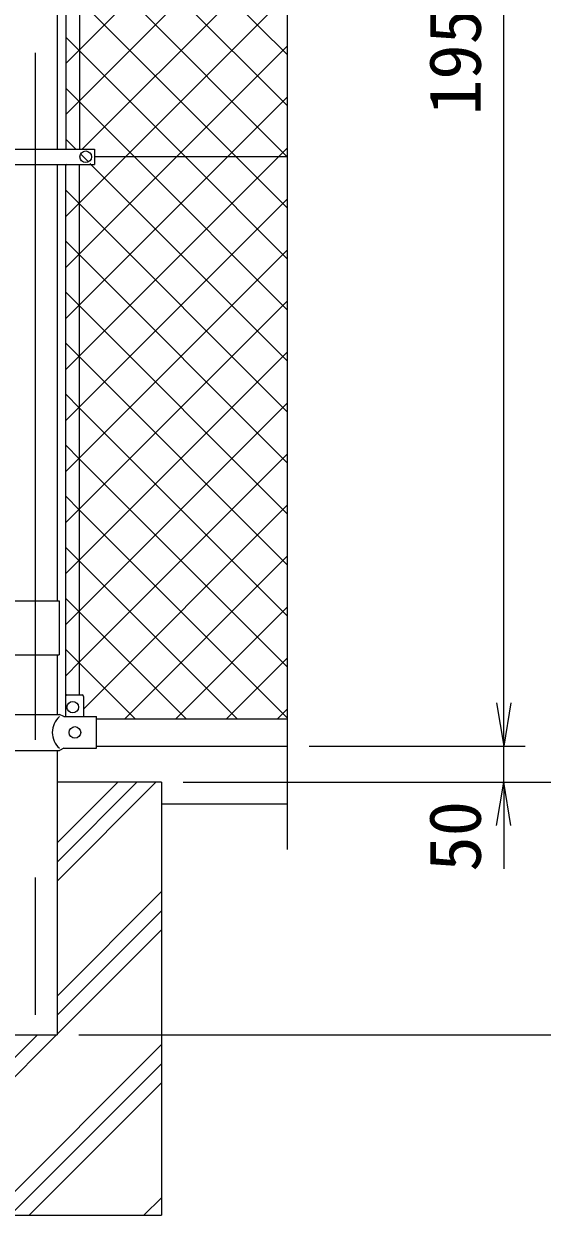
# Model space of a CAD drawing. Units: millimetres, scale not verified. Extents: x -6300 to 6300, y -4455 to 4455.
# Drawn here: x 3215 to 3935, y -1038 to 613 of the extents above; entities that cross this region are included whole.
import ezdxf
from ezdxf.enums import TextEntityAlignment as Align

# ---------------------------------------------------------------- set-up
doc = ezdxf.new("R2010")
doc.units = ezdxf.units.MM
doc.header["$LTSCALE"] = 30
doc.linetypes.add('USER1', pattern=[50.8, 31.75, -6.35, 6.35, -6.35])
for name, color, linetype, lineweight in [('0-1_D-BMK', 2, 'USER1', 13), ('0-2_D-STR1', 1, 'Continuous', 18), ('0-3_D-STR3', 3, 'Continuous', 13), ('0-4_D-DCR-HCH', 7, 'Continuous', 9), ('0-5_D-BGD', 7, 'Continuous', 9), ('0-6_D-STR4', 7, 'Continuous', 9), ('0-7_D-STR-DIM', 7, 'Continuous', 9), ('0-8_0', 7, 'Continuous', 9), ('0-A_D-STR2', 7, 'Continuous', 9)]:
    doc.layers.add(name, color=color, linetype=linetype, lineweight=lineweight)
doc.styles.add('ＭＳ ゴシック', font='')
doc.styles.get('ＭＳ ゴシック').set_extended_font_data('MS Gothic')

# ---------------------------------------------------------------- blocks, each defined once
blk = doc.blocks.new('_Open')
at = {"layer": '0-8_0'}
blk.add_line((-30, 5), (0, 0), dxfattribs=at)
blk.add_lwpolyline([(-30, -5), (0, 0), (-30, 0)], dxfattribs=at)

msp = doc.modelspace()

# ---------------------------------------------------------------- linework, layer by layer
at = {"layer": '0-1_D-BMK'}
msp.add_line((3231.3, 2097.22), (3231.3, -798.6), dxfattribs=at)
at = {"layer": '0-2_D-STR1'}
for p, q in [((3261.55, 1234.48), (3261.55, 439.48)), ((3261.55, 418.48), (3261.55, -186.52)), ((3261.55, -261.52), (3261.55, -343.92)), ((3316.3, -350.02), (3581.3, -350.02)), ((3261.55, -393.92), (3261.55, -788.02)), ((3316.3, -388.02), (3581.3, -388.02)), ((3201.05, -788.02), (3261.55, -788.02))]:
    msp.add_line(p, q, dxfattribs=at)
at = {"layer": '0-3_D-STR3'}
for p, q in [((3273.8, 1234.48), (3273.8, 439.48)), ((3292.8, 1234.48), (3292.8, 439.48)), ((3198.5, 439.48), (3313.3, 439.48)), ((3313.3, 439.48), (3313.3, 418.48)), ((3198.5, 418.48), (3313.3, 418.48)), ((3273.8, -317.6), (3273.8, 418.48)), ((3292.8, -316.92), (3292.8, 418.48)), ((3581.3, 428.98), (3313.3, 428.98)), ((3200.26, -186.52), (3264.6, -186.52)), ((3264.6, -186.52), (3264.6, -261.52)), ((3178.66, -261.52), (3264.6, -261.52)), ((3273.3, -318.92), (3273.3, -346.92)), ((3275.3, -316.92), (3296.3, -316.92)), ((3298.3, -318.92), (3298.3, -346.92)), ((3195.2, -343.92), (3265.1, -343.92)), ((3271.1, -346.92), (3265.1, -343.92)), ((3271.1, -346.92), (3316.3, -346.92)), ((3316.3, -390.92), (3316.3, -346.92)), ((3195.2, -393.92), (3265.1, -393.92)), ((3271.1, -390.92), (3265.1, -393.92)), ((3271.1, -390.92), (3316.3, -390.92))]:
    msp.add_line(p, q, dxfattribs=at)
for centre in [(3301.3, 428.98), (3283.3, -333.92), (3286.3, -368.92)]:
    msp.add_circle(centre, 8, dxfattribs=at)
for centre, radius, start, end in [((3275.3, -318.92), 2, 90, 180), ((3296.3, -318.92), 2, 0, 90), ((3283.69, -368.92), 28.8, 130.19176, 229.80824)]:
    msp.add_arc(centre, radius, start, end, dxfattribs=at)
at = {"layer": '0-4_D-DCR-HCH'}
for p, q in [((3261.55, -575.16), (3398.69, -438.02)), ((3261.55, -548.64), (3372.17, -438.02)), ((3261.55, -522.13), (3345.65, -438.02)), ((3261.55, -734.26), (3406.3, -589.51)), ((3261.55, -760.77), (3406.3, -616.02)), ((3261.55, -787.29), (3406.3, -642.54)), ((3056.3, -992.54), (3260.82, -788.02)), ((3056.3, -966.02), (3234.3, -788.02)), ((3169.92, -1038.02), (3406.3, -801.64)), ((3196.44, -1038.02), (3406.3, -828.16)), ((3222.95, -1038.02), (3406.3, -854.67)), ((3382.05, -1038.02), (3406.3, -1013.77))]:
    msp.add_line(p, q, dxfattribs=at)
at = {"layer": '0-5_D-BGD'}
msp.add_line((3406.3, -468.02), (3581.3, -468.02), dxfattribs=at)
at = {"layer": '0-6_D-STR4'}
for p, q in [((3406.3, -438.02), (3261.55, -438.02)), ((3406.3, -438.02), (3406.3, -1038.02)), ((3056.3, -1038.02), (3406.3, -1038.02))]:
    msp.add_line(p, q, dxfattribs=at)
at = {"layer": '0-7_D-STR-DIM'}
for p, q in [((3881.3, -328.02), (3881.3, 1501.98)), ((3581.3, -531.02), (3581.3, 811.33)), ((3881.3, -328.02), (3881.3, -268.02)), ((3611.3, -388.02), (3911.3, -388.02)), ((3611.3, -388.02), (3911.3, -388.02)), ((3881.3, -438.02), (3881.3, -388.02)), ((3436.3, -438.02), (3911.3, -438.02)), ((3436.3, -438.02), (4271.3, -438.02)), ((3436.3, -438.02), (4271.3, -438.02)), ((3436.3, -438.02), (4091.3, -438.02)), ((3881.3, -498.02), (3881.3, -558.02)), ((3291.55, -788.02), (4451.3, -788.02)), ((3291.55, -788.02), (4271.3, -788.02))]:
    msp.add_line(p, q, dxfattribs=at)
at = {"layer": '0-A_D-STR2'}
for p, q in [((3292.8, 577.27), (3581.3, 865.77)), ((3581.3, 570.06), (3292.8, 858.56)), ((3581.3, 499.35), (3292.8, 787.85)), ((3580.96, 428.98), (3292.8, 717.14)), ((3296.43, 439.48), (3581.3, 724.35)), ((3510.25, 428.98), (3292.8, 646.42)), ((3356.64, 428.98), (3581.3, 653.64)), ((3292.8, 575.71), (3273.8, 594.71)), ((3427.35, 428.98), (3581.3, 582.92)), ((3273.8, 558.27), (3292.8, 577.27)), ((3439.54, 428.98), (3292.8, 575.71)), ((3292.8, 505), (3273.8, 524)), ((3498.06, 428.98), (3581.3, 512.21)), ((3368.83, 428.98), (3292.8, 505)), ((3287.61, 439.48), (3273.8, 453.29)), ((3305.12, 421.97), (3294.3, 432.79)), ((3568.77, 428.98), (3581.3, 441.5)), ((3273.8, 416.85), (3275.6, 418.64)), ((3292.8, 365.14), (3356.64, 428.98)), ((3292.8, 294.42), (3427.35, 428.98)), ((3292.8, 223.71), (3498.06, 428.98)), ((3292.8, 153), (3568.77, 428.98)), ((3581.3, 216.5), (3368.83, 428.98)), ((3581.3, 287.21), (3439.54, 428.98)), ((3581.3, 357.92), (3510.25, 428.98)), ((3581.3, 428.64), (3580.96, 428.98)), ((3292.8, 363.58), (3273.8, 382.58)), ((3273.8, 346.14), (3292.8, 365.14)), ((3292.8, 82.29), (3581.3, 370.79)), ((3581.3, 75.08), (3292.8, 363.58)), ((3292.8, 292.87), (3273.8, 311.87)), ((3292.8, 11.58), (3581.3, 300.08)), ((3273.8, 275.42), (3292.8, 294.42)), ((3581.3, 4.37), (3292.8, 292.87)), ((3292.8, 222.16), (3273.8, 241.16)), ((3273.8, 204.71), (3292.8, 223.71)), ((3292.8, -59.13), (3581.3, 229.37)), ((3581.3, -66.34), (3292.8, 222.16)), ((3292.8, 151.45), (3273.8, 170.45)), ((3273.8, 134), (3292.8, 153)), ((3292.8, -129.84), (3581.3, 158.66)), ((3581.3, -137.05), (3292.8, 151.45)), ((3292.8, 80.74), (3273.8, 99.74)), ((3292.8, -200.55), (3581.3, 87.95)), ((3273.8, 63.29), (3292.8, 82.29)), ((3581.3, -207.76), (3292.8, 80.74)), ((3292.8, 10.03), (3273.8, 29.03)), ((3292.8, -271.26), (3581.3, 17.24)), ((3273.8, -7.42), (3292.8, 11.58)), ((3581.3, -278.47), (3292.8, 10.03)), ((3292.8, -60.68), (3273.8, -41.68)), ((3273.8, -78.13), (3292.8, -59.13)), ((3581.3, -349.18), (3292.8, -60.68)), ((3298.3, -336.47), (3581.3, -53.47)), ((3292.8, -131.39), (3273.8, -112.39)), ((3273.8, -148.84), (3292.8, -129.84)), ((3511.43, -350.02), (3292.8, -131.39)), ((3355.46, -350.02), (3581.3, -124.18)), ((3292.8, -202.1), (3273.8, -183.1)), ((3426.17, -350.02), (3581.3, -194.89)), ((3273.8, -219.55), (3292.8, -200.55)), ((3440.72, -350.02), (3292.8, -202.1)), ((3292.8, -272.81), (3273.8, -253.81)), ((3273.8, -290.26), (3292.8, -271.26)), ((3370.01, -350.02), (3292.8, -272.81)), ((3496.88, -350.02), (3581.3, -265.6)), ((3567.59, -350.02), (3581.3, -336.31))]:
    msp.add_line(p, q, dxfattribs=at)
for points in [[(3273.8, 487.56), (3292.8, 506.56), (3581.3, 795.06)], [(3581.3, 145.79), (3308.61, 418.48), (3307.38, 419.71)]]:
    msp.add_lwpolyline(points, dxfattribs=at)

# ---------------------------------------------------------------- block references
at = {"layer": '0-7_D-STR-DIM', "xscale": 2, "yscale": 2}
for p, rotation in [((3881.3, -388.02), 270), ((3881.3, -388.02), 270), ((3881.3, -438.02), 90)]:
    msp.add_blockref('_Open', p, dxfattribs=dict(at, rotation=rotation))

# ---------------------------------------------------------------- texts
at = {"layer": '0-7_D-STR-DIM', "style": 'ＭＳ ゴシック'}
for s, p in [('1950', (3871.18, 486.63)), ('50', (3871.18, -561.96))]:
    msp.add_text(s, height=72.14, rotation=90, dxfattribs=at).set_placement(p, align=Align.BOTTOM_LEFT)

doc.saveas('drawing.dxf')
